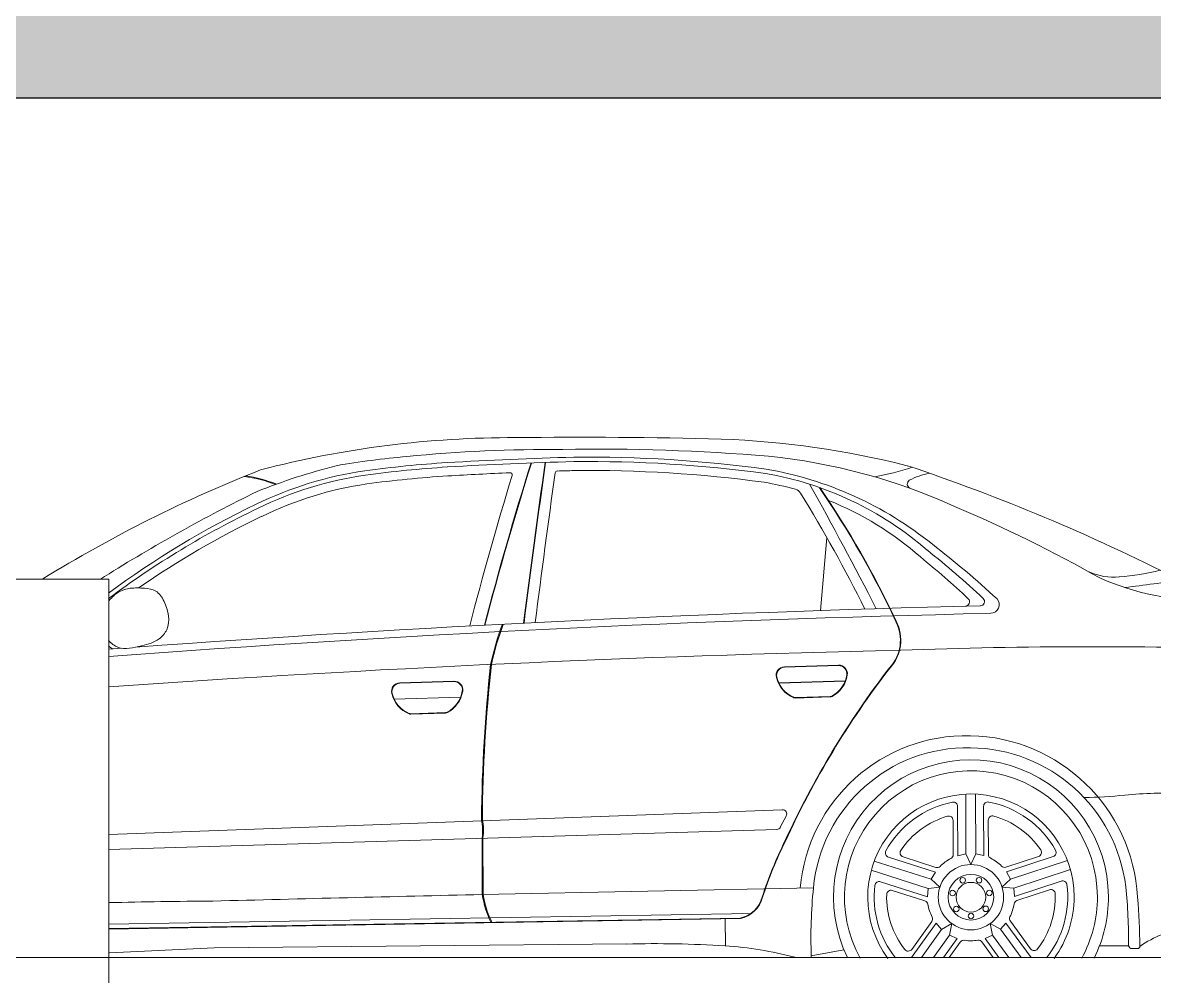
# Model space of a CAD drawing. Header units: millimetres. Extents: x 51154 to 151340, y -24069 to 30962.
# Drawn here: x 136451 to 139084, y -8394 to -6175 of the extents above; entities that cross this region are included whole.
import ezdxf

# ---------------------------------------------------------------- set-up
doc = ezdxf.new("R2010")
doc.units = ezdxf.units.MM
doc.layers.add('Парковка-1', color=7, linetype='Continuous', lineweight=9, true_color=0xaaaaaa)
doc.layers.add('Элементы узлов-1', color=7, linetype='Continuous', lineweight=9, true_color=0xaaaaaa)
for name, color, linetype, lineweight in [('Стены', 7, 'Continuous', 9), ('Структура _1_', 7, 'Continuous', 18), ('Штриховка разреза-2', 7, 'Continuous', 9)]:
    doc.layers.add(name, color=color, linetype=linetype, lineweight=lineweight)

# ---------------------------------------------------------------- blocks, each defined once
blk = doc.blocks.new('Прк_Свб_Механизированная парковка_Параллельная - Прк_Свб_Механизированная парковка_Параллельная-8455325-Разрез 1-1')
at = {"layer": 'Парковка-1'}
for p, q in [((74240.2, -7470), (73940.2, -7470)), ((74240.2, -7470), (73940.2, -7470)), ((74240.2, -8350), (74240.2, -7470)), ((74240.2, -9950), (74240.2, -7470)), ((74240.2, -8350), (76762.2, -8350)), ((74240.2, -8350), (76762.2, -8350))]:
    blk.add_line(p, q, dxfattribs=at)
at = {"layer": 'Элементы узлов-1'}
for p, q in [((75910.8, -7373.4), (75895.6, -7542.9)), ((73940.2, -7470), (74240.2, -7470)), ((74240.2, -7470), (74240.2, -9950)), ((74270.7, -7630.7), (74240.2, -7632.9)), ((75812, -7674), (75937.8, -7670.1)), ((75812, -7675), (75937.8, -7671.1)), ((74917.3, -7711.3), (75043.1, -7707.4)), ((74917.4, -7712.3), (75043.2, -7708.4)), ((75798.6, -7711.3), (75953.6, -7706.5)), ((75799.1, -7712.3), (75953.2, -7707.5)), ((74904.5, -7749.6), (75058.6, -7744.9)), ((75837.5, -7745.6), (75918.4, -7743.1)), ((75837.5, -7746.6), (75918.4, -7744.1)), ((74942.8, -7783), (75023.7, -7780.5)), ((74942.9, -7784), (75023.8, -7781.5)), ((76234.1, -8109.2), (76233.6, -7970.2)), ((76256.2, -7970.1), (76256.8, -8109.1)), ((76215.3, -8113.5), (76214.8, -7998.8)), ((76275.7, -8113.3), (76275.2, -7998.6)), ((74240.2, -8064), (75807, -8006.4)), ((75816.2, -8021.1), (75802.4, -8047)), ((75793.9, -8052.3), (74240.2, -8099.4)), ((76204.6, -8110.9), (76204.3, -8031.2)), ((76286.3, -8110.6), (76286, -8030.8)), ((75108.6, -8072.4), (75109.1, -8203.8)), ((75110.6, -8072.4), (75111.1, -8203.8)), ((76020.9, -8126), (76153.2, -8168.4)), ((76163, -8151.7), (76053.8, -8116.7)), ((76163.8, -8140.8), (76087.8, -8116.4)), ((76234.1, -8109.2), (76215.3, -8113.5)), ((76245.5, -8134.1), (76234.1, -8109.2)), ((76256.8, -8109.1), (76245.5, -8134.1)), ((76256.8, -8109.1), (76275.7, -8113.3)), ((76327.3, -8140.2), (76403.1, -8115.2)), ((76328.2, -8151.1), (76437.1, -8115.3)), ((76470.2, -8124.3), (76338.1, -8167.7)), ((76146.3, -8190), (76014, -8147.5)), ((76153.2, -8168.4), (76163, -8151.7)), ((76338.1, -8167.7), (76328.2, -8151.1)), ((76345.2, -8189.2), (76477.2, -8145.8)), ((76144.6, -8209.3), (76035.4, -8174.3)), ((76173.5, -8186.8), (76146.3, -8190)), ((76153.2, -8168.4), (76173.5, -8186.8)), ((76338.1, -8167.7), (76318, -8186.3)), ((76318, -8186.3), (76345.2, -8189.2)), ((76347.1, -8208.5), (76456, -8172.6)), ((75109.1, -8203.8), (75879.4, -8188.3)), ((76138.8, -8218.6), (76062.9, -8194.3)), ((76146.3, -8190), (76144.6, -8209.3)), ((76345.2, -8189.2), (76347.1, -8208.5)), ((76352.9, -8217.8), (76428.7, -8192.9)), ((74240.2, -8272.7), (75735.5, -8247.9)), ((74240.2, -8283.2), (75709.4, -8258.8)), ((74240.2, -8284.2), (75709.4, -8259.8)), ((75674.4, -8260.4), (75674.6, -8323.3)), ((76337.5, -8266), (76384.6, -8330.3)), ((76164.8, -8270.8), (76107.7, -8350)), ((76154.7, -8266.7), (76108, -8331.4)), ((76131, -8350), (76177.7, -8285.3)), ((76177.7, -8285.3), (76164.8, -8270.8)), ((76177.7, -8285.3), (76201.4, -8271.6)), ((76201.4, -8271.6), (76196, -8298.5)), ((76296.3, -8298.1), (76290.7, -8271.3)), ((76290.7, -8271.3), (76314.6, -8284.7)), ((76314.6, -8284.7), (76327.3, -8270.1)), ((76314.6, -8284.7), (76362.4, -8350)), ((76327.3, -8270.1), (76385.8, -8350)), ((76196, -8298.5), (76158.9, -8350)), ((76213.8, -8306.1), (76182.2, -8350)), ((76221, -8314.4), (76195.3, -8350)), ((76196, -8298.5), (76213.8, -8306.1)), ((76271.5, -8314.2), (76297.7, -8350)), ((76296.3, -8298.1), (76278.6, -8305.8)), ((76278.6, -8305.8), (76310.9, -8350)), ((76334.3, -8350), (76296.3, -8298.1)), ((74485.2, -8328.1), (74242, -8339.3)), ((75445.1, -8318.9), (74485.2, -8328.1)), ((75874.3, -8346.1), (75950.3, -8332.2)), ((76612, -8323.1), (76544.9, -8323.3)), ((76615.7, -8327.7), (76612, -8323.1)), ((76619.6, -8329.6), (76633.8, -8329.5)), ((72756.2, -8350), (76762.2, -8350))]:
    blk.add_line(p, q, dxfattribs=at)
for centre, radius in [((76245.8, -8210), 76), ((76245.8, -8210), 53.1), ((76245.8, -8210), 34.5), ((76226.7, -8170.6), 6.42), ((76264.7, -8170.5), 6.42), ((76203.1, -8200.4), 6.42), ((76288.5, -8200.1), 6.42), ((76211.7, -8237.5), 6.42), ((76280.2, -8237.2), 6.42), ((76246, -8253.8), 6.42)]:
    blk.add_circle(centre, radius, dxfattribs=at)
for centre, radius, start, end in [((75179, -9457.7), 2317.1, 89.8102, 104.6387), ((75337.9, -19325.8), 12186.1, 88.4616, 90.71129), ((75586, -9241.6), 2099, 75.8862, 87.8418), ((75104.8, -9137.6), 1960.4, 95.0084, 99.8481), ((75271.2, -10629.6), 3461.4, 89.5859, 95.597), ((75533.3, -15645.6), 8462, 91.43092, 93.4288), ((75386, -11725.6), 4558.1, 85.1074, 91.128), ((75354.9, -10294.9), 3108.9, 82.3416, 90.6082), ((75637.4, -8557.5), 1380.3, 65.5932, 84.2883), ((75122.6, -8605.6), 1443.3, 104.1627, 111.8571), ((75209.1, -10014.4), 2821.5, 93.6971, 97.598), ((75209.1, -10014.4), 2811.3, 93.6976, 97.5967), ((75533.3, -15645.6), 8451.8, 91.43142, 93.42864), ((82884.5, -9603.6), 8030.3, 162.57973, 165.38225), ((82884.5, -9603.6), 8029.3, 162.57973, 165.38225), ((104326.4, -11289.7), 29357.5, 171.98874, 172.725), ((104326.4, -11289.7), 29356.5, 171.98874, 172.725), ((75354.9, -10294.9), 3098.7, 82.3446, 90.6068), ((75909.9, -6609.3), 632.4, 280.1872, 288.3288), ((74628.5, -11591.7), 4625.3, 63.0163, 71.4775), ((75760.2, -10178.8), 3184.5, 111.4952, 121.7014), ((74510.5, -7554.6), 326.9, 68.9323, 82.0403), ((74510.5, -7554.6), 328.6, 68.5927, 81.5333), ((74961, -8069.6), 861.1, 98.3435, 116.0233), ((74961, -8069.6), 850.9, 98.348, 116.0266), ((75209.1, -10014.4), 2790.5, 93.6986, 97.5939), ((75533.3, -15645.6), 8430.9, 92.44499, 93.42831), ((83274.9, -9703.4), 8466, 163.00438, 165.46644), ((75173.8, -7227.3), 5, 343.0044, 92.445), ((104352.2, -11289.6), 29356.5, 172.03685, 172.72262), ((75283.7, -7223.3), 5, 91.6973, 172.0369), ((75533.3, -15645.6), 8430.9, 91.43244, 91.69726), ((75354.9, -10294.9), 3077.8, 82.3513, 90.604), ((75634.9, -7989.6), 777.1, 49.0354, 80.1582), ((75623.9, -8050.1), 848.9, 51.1785, 80.1396), ((76187.8, -7410.6), 191.1, 101.66, 116.5726), ((74961, -8069.6), 830, 98.3573, 116.0335), ((75641.2, -7969.8), 735.7, 74.4974, 80.3427), ((75832.5, -7280.1), 20, 31.5939, 74.4974), ((68507.7, -11367.6), 8436.5, 26.99082, 29.22162), ((74105.9, -8484.3), 2168, 24.9876, 34.4607), ((74105.9, -8484.3), 2169, 24.9876, 34.4607), ((76108.4, -7248.6), 10.7, 124.2564, 245.1596), ((76311.9, -10779.3), 3914.6, 116.1716, 122.1279), ((72953.4, -9050.9), 3400, 26.3914, 31.5939), ((75641.2, -7969.8), 735.7, 48.5437, 68.2197), ((75471.8, -9160.9), 2066, 115.4745, 126.6213), ((75471.8, -9160.9), 2055.8, 115.4731, 126.8272), ((74886.3, -10408.1), 3376.8, 60.5363, 66.9634), ((75471.8, -9160.9), 2034.9, 115.4703, 124.8224), ((74977.8, -8933.7), 1942.9, 46.8533, 52.6686), ((74801.7, -9051.4), 2103.9, 46.8903, 50.9119), ((74836.5, -9050.7), 2103.9, 46.8903, 51.5633), ((76538, -6849.8), 617.4, 274.9224, 283.8726), ((75583.9, -9704.4), 2617.6, 121.1445, 121.3842), ((76578.2, -7325.7), 139.8, 245.7755, 275.2108), ((76800.7, -6884.9), 635.8, 246.513, 269.9935), ((76024, -2613.5), 4910.2, 276.7811, 278.3588), ((76232.6, -7522.7), 10, 271.421, 46.4077), ((76267.4, -7522), 10, 271.421, 46.4077), ((76291.7, -7529.5), 20, 271.3089, 42.1008), ((77191.8, -46927.2), 39388, 91.30888, 94.29772), ((77277, -48221.4), 40701.9, 91.42104, 94.19066), ((75777.7, -7806.3), 663.6, 159.5798, 168.0023), ((75777.7, -7806.3), 661.6, 159.5798, 168.0023), ((75987.9, -7612.1), 93.8, 316.7685, 27.7155), ((75987.9, -7612.1), 94.8, 316.7685, 27.7155), ((74322.1, -7520.6), 133.5, 231.7677, 236.7703), ((76531.1, -19629.7), 12002.6, 88.00908, 92.14567), ((76927, -45987.5), 38361.2, 91.26261, 94.01639), ((78738.5, -8062.6), 3631.4, 173.7689, 179.4695), ((78738.5, -8062.6), 3629.4, 173.7689, 179.4695), ((75812.6, -7694), 20, 91.7702, 193.3536), ((75812.6, -7694), 19, 91.7702, 193.3536), ((77702.6, -8944.2), 2077.9, 142.4028, 155.4022), ((77702.6, -8944.2), 2076.9, 142.4028, 155.4026), ((75938.4, -7690.1), 20, 351.209, 91.7702), ((75938.4, -7690.1), 19, 351.209, 91.7702), ((74918, -7731.3), 20, 91.7702, 193.3536), ((74918, -7731.3), 19, 91.7702, 193.3536), ((75043.8, -7727.4), 20, 351.209, 91.7702), ((75043.8, -7727.4), 19, 351.209, 91.7702), ((75859.6, -7682.8), 68.2, 193.3536, 247.461), ((75859.6, -7682.8), 67.2, 193.3536, 247.461), ((75890.8, -7682.7), 67.2, 298.025, 351.209), ((75890.8, -7682.7), 68.2, 298.025, 351.209), ((74964.9, -7720.2), 68.2, 193.3536, 247.461), ((74964.9, -7720.2), 67.2, 193.3536, 247.461), ((74996.1, -7720.1), 67.2, 298.025, 351.209), ((74996.1, -7720.1), 68.2, 298.025, 351.209), ((75837.2, -7736.6), 10, 247.461, 271.7702), ((75837.2, -7736.6), 9, 247.461, 271.7702), ((75918.1, -7734.1), 9, 271.7702, 298.025), ((75918.1, -7734.1), 10, 271.7702, 298.025), ((74942.6, -7774), 10, 247.461, 271.7702), ((74942.6, -7774), 9, 247.461, 271.7702), ((75023.5, -7771.5), 9, 271.7702, 298.025), ((75023.5, -7771.5), 10, 271.7702, 298.025), ((76235.5, -8222.2), 388.1, 88.6913, 175.0828), ((76235.7, -8232.6), 398.5, 3.2472, 88.7493), ((76237.1, -8221.5), 359.2, 88.813, 174.7018), ((76241.4, -8229.5), 367.1, 6.8721, 89.5152), ((76245.8, -8210), 319.8, 0.2195, 206.1018), ((76245.8, -8210), 294.2, 0.2195, 208.8961), ((76661.5, -6333.7), 1634.6, 270.3811, 279.2513), ((76245.8, -8210), 240.1, 0.2195, 216.3942), ((76501, -7003), 974.9, 270.4527, 276.0591), ((76684.8, -8735), 766.8, 90.927, 96.0591), ((76245.8, -8210), 225.1, 100.9918, 151.4472), ((76204.8, -7998.8), 10, 0.2195, 100.9918), ((76285.2, -7998.5), 10, 79.4472, 180.2195), ((76245.8, -8210), 225.1, 28.9918, 79.4472), ((75112.2, -8029), 5, 179.4695, 192.7881), ((75807.4, -8016.4), 10, 331.9659, 92.1063), ((76245.8, -8210), 196.1, 106.0789, 146.3601), ((76194.3, -8031.2), 10, 0.2195, 106.0789), ((76296, -8030.8), 10, 74.3601, 180.2195), ((76245.8, -8210), 196.1, 34.0789, 74.3601), ((75001.4, -8054.1), 108.6, 350.7518, 12.7881), ((75001.4, -8054.1), 110.6, 350.7518, 12.7881), ((75793.6, -8042.3), 10, 271.738, 331.9659), ((75113.6, -8072.4), 5, 170.7518, 180.2796), ((76682.2, -8507.9), 969, 153.7435, 162.0702), ((76682.2, -8507.9), 968, 153.7426, 162.0702), ((76056.9, -8107.2), 10, 151.4472, 252.2195), ((76090.9, -8106.9), 10, 146.3601, 252.2195), ((76400, -8105.7), 10, 288.2195, 34.0789), ((76434, -8105.8), 10, 288.2195, 28.9918), ((76245.8, -8210), 101.5, 117.3498, 135.0892), ((76194.6, -8111), 10, 297.3498, 0.2195), ((76296.3, -8110.6), 10, 180.2195, 243.0892), ((76245.8, -8210), 101.5, 45.3498, 63.0892), ((76166.9, -8131.3), 10, 252.2195, 315.0892), ((76324.2, -8130.7), 10, 225.3498, 288.2195), ((76245.8, -8210), 225.1, 172.9918, 218.8171), ((76032.3, -8183.8), 10, 72.2195, 172.9918), ((76245.8, -8210), 225.1, 321.2073, 7.4472), ((76459.2, -8182.1), 10, 7.4472, 108.2195), ((75512.7, -8303.3), 1099.5, 358.9686, 6.1484), ((80527.8, -243143.2), 235001.9, 91.32122, 91.474104), ((75325.5, -8171.5), 218.7, 188.4833, 206.5884), ((75325.5, -8171.5), 216.7, 188.4833, 206.5884), ((75694.4, -8192.3), 68.1, 282.5331, 345.2088), ((75694.4, -8192.3), 69.1, 282.5331, 345.2088), ((77041.7, -8305), 1168.1, 174.2652, 182.0515), ((76245.8, -8210), 196.1, 178.0789, 218.3601), ((76059.8, -8203.8), 10, 72.2195, 178.0789), ((76245.8, -8210), 196.1, 322.0789, 2.3601), ((76431.8, -8202.4), 10, 2.3601, 108.2195), ((76245.8, -8210), 240.1, 323.625, 0.2195), ((76245.8, -8210), 294.2, 331.1035, 0.2195), ((76245.8, -8210), 319.8, 333.6584, 0.2195), ((74716.8, -8354.7), 1922.2, 0.9032, 4.3161), ((74576.9, -22639), 14420.2, 90.37577, 91.33787), ((76135.8, -8228.1), 10, 9.3498, 72.2195), ((76245.8, -8210), 101.5, 189.3498, 207.0892), ((76245.8, -8210), 101.5, 333.3498, 351.0892), ((76356, -8227.3), 10, 108.2195, 171.0892), ((76146.5, -8260.8), 10, 324.2195, 27.0892), ((76345.5, -8260), 10, 153.3498, 216.2195), ((76771.1, -8510.6), 228.4, 95.773, 125.3903), ((75511.5, -10870.3), 2552.2, 86.3519, 91.4924), ((76229.1, -8320.3), 10, 81.3498, 144.2195), ((76245.8, -8210), 101.5, 261.3498, 279.0892), ((76263.5, -8320.2), 10, 36.2195, 99.0892), ((75612.8, -9209.8), 888.7, 75.4636, 86.0554), ((76099.9, -8325.5), 10, 218.3601, 324.2195), ((76392.7, -8324.4), 10, 216.2195, 322.0789), ((76619.6, -8324.6), 5, 218.5674, 270.2195), ((76633.8, -8324.5), 5, 270.2195, 0.9032), ((75869.3, -8347), 5, 322.3888, 2.0515)]:
    blk.add_arc(centre, radius, start, end, dxfattribs=at)
for points, knots in [([(74240.8, -7520.2), (74244.6, -7515.7), (74255.1, -7504.8), (74262, -7499.7), (74279.6, -7493.4), (74290.1, -7491.3)], [408.87973, 408.87973, 408.87973, 408.87973, 425.726782, 454.511213, 456.983228, 456.983228, 456.983228, 456.983228]), ([(74290.1, -7491.3), (74301.1, -7490), (74320.9, -7490.4), (74352.8, -7494.9), (74376.8, -7531.4), (74386.5, -7577.9), (74355, -7615.3), (74331.7, -7621.1), (74316.9, -7624.9), (74316.8, -7624.9)], [0, 0, 0, 0, 33.237458, 60.058775, 91.00207, 157.10459, 184.561699, 228.267172, 228.491614, 228.491614, 228.491614, 228.491614]), ([(74316.8, -7624.9), (74298, -7629.7), (74268.8, -7637), (74245.9, -7619.6), (74239.9, -7612.5)], [228.491614, 228.491614, 228.491614, 228.491614, 283.821681, 310.668423, 310.668423, 310.668423, 310.668423])]:
    blk.add_open_spline(points, degree=3, knots=knots, dxfattribs=at)

msp = doc.modelspace()

# ---------------------------------------------------------------- hatches: boundary and pattern name
at = {"layer": 'Штриховка разреза-2'}
h = msp.add_hatch(dxfattribs=at)
h.set_pattern_fill('FP_2', color=256, style=0, pattern_type=2)
h.set_pattern_definition([(45, (99498.54, 6475), (-424.264, 424.264), [600, -100, 20, -100]), (45, (99498.54, 6899), (-424.264, 424.264), [])])
h.paths.add_polyline_path([(116811.8, -6350), (141820.5, -6350), (141820.5, -6100), (104181.6, -6100), (104181.6, -6350), (115284.9, -6350)], flags=0)
h.paths.add_polyline_path([(59170.2, -6350), (67441.6, -6350), (67441.6, -6100), (59031.6, -6100), (59031.6, -6350)], flags=0)
h.paths.add_polyline_path([(67951.6, -6350), (82081.6, -6350), (82081.6, -6100), (67951.6, -6100)], flags=0)

# ---------------------------------------------------------------- linework, layer by layer
at = {"layer": 'Стены'}
msp.add_line((139535.9, -6351), (136280.5, -6351), dxfattribs=at)
at = {"layer": 'Структура _1_'}
msp.add_line((104481.6, -6350), (141820.5, -6350), dxfattribs=at)

# ---------------------------------------------------------------- block references
at = {"layer": 'Парковка-1'}
msp.add_blockref('Прк_Свб_Механизированная парковка_Параллельная - Прк_Свб_Механизированная парковка_Параллельная-8455325-Разрез 1-1', (62411.3, 0), dxfattribs=at)

doc.saveas('drawing.dxf')
